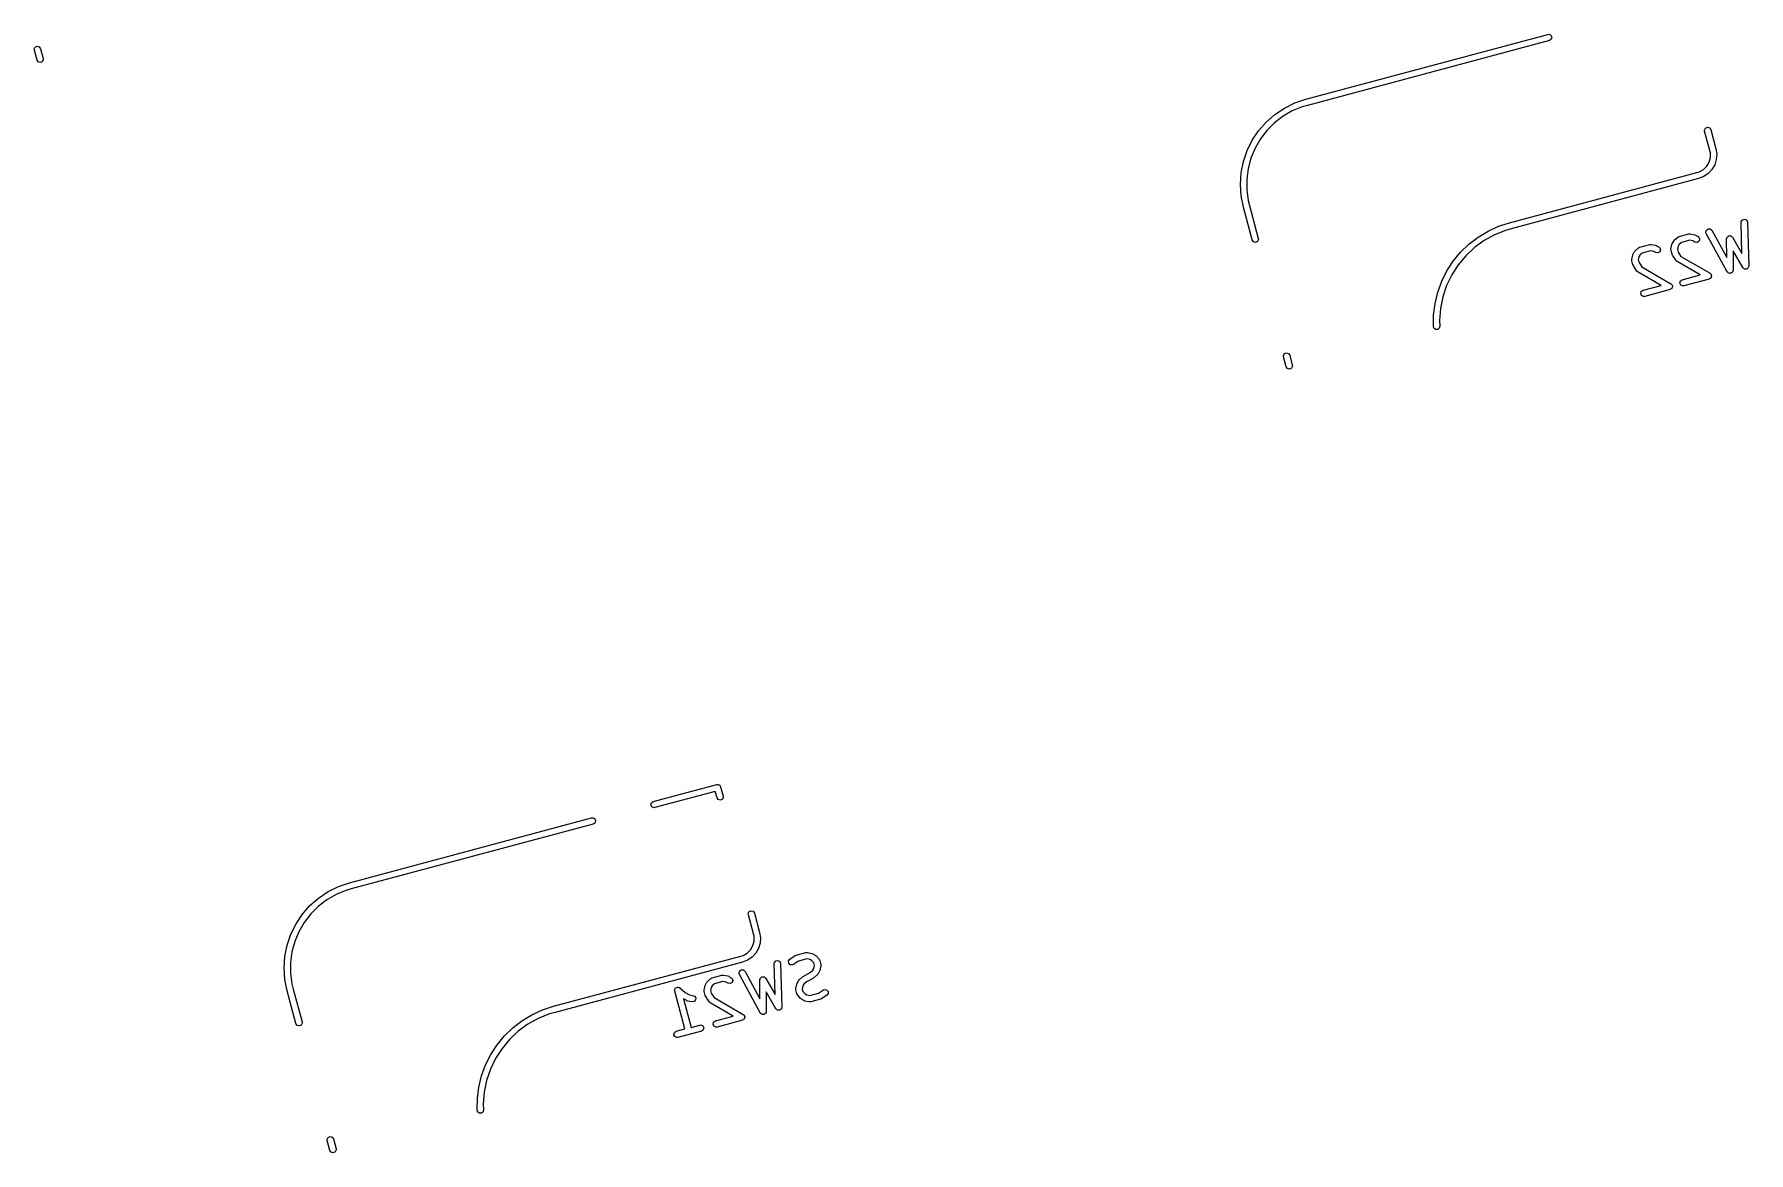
# Model space of a CAD drawing. Extents: x 60 to 335, y -155 to -27.
# Drawn here: x 236.45 to 276.81, y -84.71 to -58.38 of the extents above; entities that cross this region are included whole.
import ezdxf

# ---------------------------------------------------------------- set-up
doc = ezdxf.new("R2010")
doc.units = 0
doc.layers.add('BLACK', color=7, linetype='CONTINUOUS')

msp = doc.modelspace()

# ---------------------------------------------------------------- linework, layer by layer
at = {"layer": 'BLACK', "linetype": 'CONTINUOUS'}
for p, q in [((266.38, -59.9084), (272.079, -58.3814)), ((272.079, -58.3814), (272.105, -58.3791)), ((272.105, -58.3791), (272.152, -58.4008)), ((272.16, -58.4968), (272.118, -58.5262)), ((272.152, -58.4008), (272.173, -58.4473)), ((272.173, -58.4473), (272.16, -58.4968)), ((236.45, -58.7308), (236.472, -58.6843)), ((236.452, -58.7568), (236.45, -58.7308)), ((236.514, -58.9886), (236.452, -58.7568)), ((236.472, -58.6843), (236.518, -58.6626)), ((236.518, -58.6626), (236.568, -58.6759)), ((236.568, -58.6759), (236.597, -58.7179)), ((236.597, -58.7179), (236.659, -58.9498)), ((272.118, -58.5262), (266.419, -60.0533)), ((236.544, -59.0306), (236.514, -58.9886)), ((236.593, -59.0439), (236.544, -59.0306)), ((236.64, -59.0222), (236.593, -59.0439)), ((236.661, -58.9757), (236.64, -59.0222)), ((236.659, -58.9498), (236.661, -58.9757)), ((265.654, -60.2665), (265.88, -60.1157)), ((265.88, -60.1157), (266.123, -59.9957)), ((266.297, -60.086), (266.064, -60.1825)), ((266.123, -59.9957), (266.38, -59.9085)), ((266.419, -60.0533), (266.297, -60.086)), ((266.38, -59.9085), (266.38, -59.9084)), ((266.38, -59.9084), (266.38, -59.9084)), ((266.38, -59.9084), (266.38, -59.9084)), ((266.419, -60.0533), (266.419, -60.0533)), ((266.419, -60.0533), (266.419, -60.0533)), ((265.271, -60.6495), (265.45, -60.4455)), ((265.45, -60.4455), (265.654, -60.2665)), ((265.645, -60.4623), (265.467, -60.6407)), ((265.846, -60.3087), (265.645, -60.4623)), ((266.064, -60.1825), (265.846, -60.3087)), ((265, -61.1186), (265.12, -60.8752)), ((265.12, -60.8752), (265.271, -60.6495)), ((265.313, -60.8409), (265.187, -61.0595)), ((265.467, -60.6407), (265.313, -60.8409)), ((275.767, -60.6329), (275.789, -60.5864)), ((275.77, -60.6589), (275.767, -60.6329)), ((275.891, -61.1129), (275.77, -60.6589)), ((275.789, -60.5864), (275.835, -60.5647)), ((275.835, -60.5647), (275.885, -60.578)), ((275.885, -60.578), (275.914, -60.62)), ((275.914, -60.62), (276.036, -61.074)), ((264.913, -61.3756), (265, -61.1186)), ((265.091, -61.2926), (265.025, -61.5363)), ((265.187, -61.0595), (265.091, -61.2926)), ((275.877, -61.3869), (275.906, -61.2788)), ((275.906, -61.1669), (275.891, -61.1129)), ((275.891, -61.1129), (275.891, -61.1129)), ((275.891, -61.1129), (275.891, -61.1129)), ((275.891, -61.1129), (275.891, -61.1129)), ((275.906, -61.2788), (275.906, -61.1669)), ((276.046, -61.3298), (276.008, -61.4528)), ((276.036, -61.074), (276.036, -61.074)), ((276.036, -61.074), (276.055, -61.2014)), ((276.055, -61.2014), (276.046, -61.3298)), ((264.842, -61.9127), (264.86, -61.6419)), ((264.86, -61.6419), (264.913, -61.3756)), ((265.025, -61.5363), (264.992, -61.7865)), ((271.181, -62.8148), (275.591, -61.6334)), ((275.591, -61.6334), (275.645, -61.6189)), ((275.591, -61.6334), (275.591, -61.6334)), ((275.749, -61.7313), (275.629, -61.7783)), ((275.645, -61.6189), (275.742, -61.563)), ((275.742, -61.563), (275.821, -61.4838)), ((275.856, -61.6587), (275.749, -61.7313)), ((275.821, -61.4838), (275.877, -61.3869)), ((275.943, -61.5643), (275.856, -61.6587)), ((276.008, -61.4528), (275.943, -61.5643)), ((264.86, -62.1835), (264.842, -61.9127)), ((264.992, -61.7865), (264.992, -62.0389)), ((264.992, -62.0389), (265.025, -62.289)), ((275.629, -61.7783), (271.22, -62.9597)), ((275.629, -61.7783), (275.629, -61.7783)), ((275.629, -61.7783), (275.629, -61.7783)), ((264.913, -62.4497), (264.86, -62.1835)), ((265.12, -63.2225), (264.913, -62.4497)), ((265.025, -62.289), (265.058, -62.4109)), ((265.058, -62.4109), (265.058, -62.4109)), ((265.058, -62.4109), (265.058, -62.4109)), ((265.058, -62.4109), (265.265, -63.1837)), ((270.674, -63.0142), (270.922, -62.9002)), ((270.922, -62.9002), (271.181, -62.8149)), ((271.22, -62.9598), (271.085, -62.9959)), ((271.181, -62.8149), (271.181, -62.8148)), ((271.181, -62.8148), (271.181, -62.8148)), ((271.181, -62.8148), (271.181, -62.8148)), ((271.22, -62.9597), (271.22, -62.9597)), ((271.22, -62.9597), (271.22, -62.9597)), ((271.22, -62.9597), (271.22, -62.9598)), ((275.813, -62.9907), (275.854, -62.9588)), ((275.854, -62.9588), (275.905, -62.9603)), ((276.63, -62.8102), (276.634, -62.7845)), ((276.651, -63.5407), (276.63, -62.8102)), ((276.634, -62.7845), (276.666, -62.7443)), ((276.666, -62.7443), (276.716, -62.7339)), ((276.716, -62.7339), (276.761, -62.7583)), ((276.761, -62.7583), (276.78, -62.806)), ((276.78, -62.806), (276.809, -63.8336)), ((265.15, -63.2645), (265.12, -63.2225)), ((265.199, -63.2778), (265.15, -63.2645)), ((265.246, -63.2561), (265.199, -63.2778)), ((265.267, -63.2096), (265.246, -63.2561)), ((265.265, -63.1837), (265.267, -63.2096)), ((270.027, -63.5118), (270.224, -63.3219)), ((270.224, -63.3219), (270.44, -63.1554)), ((270.581, -63.237), (270.354, -63.402)), ((270.44, -63.1554), (270.674, -63.0142)), ((270.825, -63.1009), (270.581, -63.237)), ((271.085, -62.9959), (270.825, -63.1009)), ((274.248, -63.3889), (274.478, -63.3273)), ((274.478, -63.3273), (274.504, -63.325)), ((274.504, -63.325), (274.508, -63.3269)), ((274.508, -63.3269), (274.513, -63.3263)), ((274.513, -63.3263), (274.617, -63.3476)), ((274.617, -63.3476), (274.638, -63.3558)), ((274.638, -63.3558), (274.639, -63.3561)), ((274.639, -63.3561), (274.698, -63.3898)), ((274.979, -63.4331), (275.001, -63.3288)), ((275.001, -63.3288), (275.009, -63.3079)), ((275.009, -63.3063), (275.043, -63.248)), ((275.009, -63.3079), (275.009, -63.3063)), ((275.043, -63.248), (275.057, -63.2308)), ((275.057, -63.2308), (275.058, -63.2294)), ((275.058, -63.2294), (275.138, -63.1587)), ((275.138, -63.1587), (275.16, -63.1451)), ((275.167, -63.3335), (275.145, -63.3708)), ((275.16, -63.1451), (275.164, -63.145)), ((275.164, -63.145), (275.168, -63.1424)), ((275.224, -63.2827), (275.167, -63.3335)), ((275.168, -63.1424), (275.398, -63.0808)), ((275.42, -63.2303), (275.224, -63.2827)), ((275.398, -63.0808), (275.424, -63.0785)), ((275.495, -63.2456), (275.42, -63.2303)), ((275.424, -63.0785), (275.428, -63.0804)), ((275.428, -63.0804), (275.432, -63.0798)), ((275.432, -63.0798), (275.537, -63.1011)), ((275.543, -63.2732), (275.495, -63.2456)), ((275.537, -63.1011), (275.558, -63.1093)), ((275.593, -63.2821), (275.543, -63.2732)), ((275.558, -63.1093), (275.559, -63.1096)), ((275.559, -63.1096), (275.618, -63.1433)), ((275.637, -63.2565), (275.593, -63.2821)), ((275.618, -63.1433), (275.637, -63.16)), ((275.637, -63.16), (275.655, -63.2083)), ((275.655, -63.2083), (275.637, -63.2565)), ((275.803, -63.0409), (275.813, -62.9907)), ((275.811, -63.0657), (275.803, -63.0409)), ((276.3, -63.97), (275.811, -63.0657)), ((275.905, -62.9603), (275.943, -62.9943)), ((275.943, -62.9943), (276.291, -63.6372)), ((276.29, -63.1951), (276.295, -63.1695)), ((276.291, -63.6372), (276.29, -63.1951)), ((276.295, -63.1695), (276.299, -63.1642)), ((276.299, -63.1642), (276.3, -63.1575)), ((276.3, -63.1575), (276.315, -63.145)), ((276.315, -63.145), (276.328, -63.1301)), ((276.328, -63.1301), (276.334, -63.1289)), ((276.334, -63.1289), (276.34, -63.1245)), ((276.34, -63.1245), (276.359, -63.1246)), ((276.359, -63.1246), (276.378, -63.1212)), ((276.378, -63.1212), (276.384, -63.1246)), ((276.384, -63.1246), (276.391, -63.1246)), ((276.391, -63.1246), (276.406, -63.1371)), ((276.406, -63.1371), (276.423, -63.1468)), ((276.423, -63.1468), (276.425, -63.1532)), ((276.425, -63.1532), (276.43, -63.1576)), ((276.43, -63.1576), (276.651, -63.5407)), ((269.705, -63.9515), (269.853, -63.7225)), ((269.853, -63.7225), (270.027, -63.5118)), ((270.15, -63.5936), (269.971, -63.8087)), ((270.354, -63.402), (270.15, -63.5936)), ((274.058, -63.6881), (274.06, -63.684)), ((274.06, -63.7141), (274.058, -63.6881)), ((274.059, -63.6796), (274.081, -63.5753)), ((274.06, -63.684), (274.059, -63.6796)), ((274.085, -63.806), (274.06, -63.7141)), ((274.081, -63.5753), (274.089, -63.5544)), ((274.089, -63.5528), (274.123, -63.4945)), ((274.089, -63.5544), (274.089, -63.5528)), ((274.123, -63.4945), (274.137, -63.4773)), ((274.137, -63.4773), (274.138, -63.4759)), ((274.138, -63.4759), (274.218, -63.4052)), ((274.225, -63.6173), (274.21, -63.6923)), ((274.21, -63.6923), (274.227, -63.7555)), ((274.218, -63.4052), (274.24, -63.3916)), ((274.247, -63.58), (274.225, -63.6173)), ((274.227, -63.7555), (274.293, -63.8562)), ((274.24, -63.3916), (274.244, -63.3915)), ((274.244, -63.3915), (274.248, -63.3889)), ((274.304, -63.5292), (274.247, -63.58)), ((274.5, -63.4768), (274.304, -63.5292)), ((274.575, -63.4921), (274.5, -63.4768)), ((274.623, -63.5197), (274.575, -63.4921)), ((274.673, -63.5286), (274.623, -63.5197)), ((274.718, -63.503), (274.673, -63.5286)), ((274.698, -63.3898), (274.718, -63.4065)), ((274.718, -63.4065), (274.735, -63.4547)), ((274.735, -63.4547), (274.718, -63.503)), ((274.978, -63.4416), (274.98, -63.4375)), ((274.98, -63.4676), (274.978, -63.4416)), ((274.98, -63.4375), (274.979, -63.4331)), ((275.005, -63.5595), (274.98, -63.4676)), ((275.006, -63.5609), (275.005, -63.5595)), ((275.015, -63.5815), (275.006, -63.5609)), ((275.098, -63.7071), (275.015, -63.5815)), ((275.101, -63.7098), (275.098, -63.7071)), ((275.103, -63.714), (275.101, -63.7098)), ((275.123, -63.7308), (275.103, -63.714)), ((275.666, -64.0443), (275.123, -63.7308)), ((275.145, -63.3708), (275.13, -63.4458)), ((275.13, -63.4458), (275.147, -63.509)), ((275.147, -63.509), (275.213, -63.6097)), ((275.213, -63.6097), (275.898, -64.0049)), ((276.669, -63.8731), (276.441, -63.4762)), ((276.441, -63.4762), (276.441, -63.9342)), ((269.582, -64.1957), (269.705, -63.9515)), ((269.819, -64.0442), (269.698, -64.2966)), ((269.971, -63.8087), (269.819, -64.0442)), ((274.086, -63.8074), (274.085, -63.806)), ((274.095, -63.828), (274.086, -63.8074)), ((274.178, -63.9536), (274.095, -63.828)), ((274.181, -63.9563), (274.178, -63.9536)), ((274.183, -63.9605), (274.181, -63.9563)), ((274.203, -63.9772), (274.183, -63.9605)), ((274.746, -64.2908), (274.203, -63.9772)), ((274.293, -63.8562), (274.978, -64.2514)), ((275.201, -64.1871), (275.243, -64.1576)), ((275.243, -64.1576), (275.666, -64.0443)), ((275.88, -64.1423), (275.282, -64.3025)), ((275.898, -64.1294), (275.88, -64.1423)), ((275.898, -64.0049), (275.91, -64.0154)), ((275.918, -64.1181), (275.898, -64.1294)), ((275.91, -64.0154), (275.913, -64.0168)), ((275.913, -64.0168), (275.914, -64.0187)), ((275.914, -64.0187), (275.918, -64.0217)), ((275.918, -64.0217), (275.925, -64.0429)), ((275.919, -64.1148), (275.918, -64.1181)), ((275.922, -64.1129), (275.919, -64.1148)), ((275.927, -64.0911), (275.922, -64.1129)), ((275.925, -64.0429), (275.935, -64.0633)), ((275.935, -64.0699), (275.927, -64.0911)), ((275.935, -64.0633), (275.934, -64.0666)), ((275.934, -64.0666), (275.935, -64.0699)), ((276.306, -63.9752), (276.3, -63.97)), ((276.309, -63.9826), (276.306, -63.9752)), ((276.325, -63.9918), (276.309, -63.9826)), ((276.339, -64.004), (276.325, -63.9918)), ((276.346, -64.0042), (276.339, -64.004)), ((276.353, -64.0082), (276.346, -64.0042)), ((276.371, -64.0049), (276.353, -64.0082)), ((276.39, -64.0055), (276.371, -64.0049)), ((276.396, -64.0006), (276.39, -64.0055)), ((276.404, -63.9992), (276.396, -64.0006)), ((276.416, -63.9851), (276.404, -63.9992)), ((276.43, -63.9736), (276.416, -63.9851)), ((276.432, -63.9659), (276.43, -63.9736)), ((276.437, -63.9599), (276.432, -63.9659)), ((276.441, -63.9342), (276.437, -63.9599)), ((276.675, -63.8782), (276.669, -63.8731)), ((276.678, -63.8855), (276.675, -63.8782)), ((276.694, -63.8943), (276.678, -63.8855)), ((276.708, -63.9061), (276.694, -63.8943)), ((276.716, -63.9061), (276.708, -63.9061)), ((276.723, -63.9099), (276.716, -63.9061)), ((276.741, -63.9062), (276.723, -63.9099)), ((276.76, -63.9062), (276.741, -63.9062)), ((276.766, -63.9012), (276.76, -63.9062)), ((276.773, -63.8996), (276.766, -63.9012)), ((276.785, -63.8851), (276.773, -63.8996)), ((276.799, -63.8733), (276.785, -63.8851)), ((276.8, -63.8655), (276.799, -63.8733)), ((276.805, -63.8594), (276.8, -63.8655)), ((276.809, -63.8336), (276.805, -63.8594)), ((269.424, -64.7176), (269.488, -64.4522)), ((269.488, -64.4522), (269.582, -64.1957)), ((269.608, -64.5619), (269.552, -64.8361)), ((269.698, -64.2966), (269.608, -64.5619)), ((274.268, -64.4831), (274.281, -64.4336)), ((274.289, -64.5296), (274.268, -64.4831)), ((274.281, -64.4336), (274.323, -64.4041)), ((274.336, -64.5513), (274.289, -64.5296)), ((274.323, -64.4041), (274.746, -64.2908)), ((274.362, -64.549), (274.336, -64.5513)), ((274.96, -64.3888), (274.362, -64.549)), ((274.978, -64.3759), (274.96, -64.3888)), ((274.978, -64.2514), (274.99, -64.2619)), ((274.998, -64.3646), (274.978, -64.3759)), ((274.99, -64.2619), (274.993, -64.2633)), ((274.993, -64.2633), (274.994, -64.2652)), ((274.994, -64.2652), (274.998, -64.2681)), ((274.998, -64.2681), (275.005, -64.2894)), ((274.999, -64.3613), (274.998, -64.3646)), ((275.002, -64.3594), (274.999, -64.3613)), ((275.008, -64.3376), (275.002, -64.3594)), ((275.005, -64.2894), (275.015, -64.3098)), ((275.015, -64.3164), (275.008, -64.3376)), ((275.015, -64.3098), (275.014, -64.3131)), ((275.014, -64.3131), (275.015, -64.3164)), ((275.188, -64.2366), (275.201, -64.1871)), ((275.209, -64.2831), (275.188, -64.2366)), ((275.256, -64.3048), (275.209, -64.2831)), ((275.282, -64.3025), (275.256, -64.3048)), ((269.39, -64.9885), (269.424, -64.7176)), ((269.552, -64.8361), (269.53, -65.1153)), ((269.386, -65.2616), (269.39, -64.9885)), ((269.402, -65.3051), (269.386, -65.2616)), ((269.386, -65.2616), (269.386, -65.2616)), ((269.441, -65.3307), (269.402, -65.3051)), ((269.487, -65.3287), (269.441, -65.3307)), ((269.523, -65.2998), (269.487, -65.3287)), ((269.536, -65.2552), (269.523, -65.2998)), ((269.53, -65.1153), (269.536, -65.2552)), ((269.536, -65.2552), (269.536, -65.2552)), ((265.856, -65.9494), (265.877, -65.9029)), ((265.858, -65.9754), (265.856, -65.9494)), ((265.92, -66.2072), (265.858, -65.9754)), ((265.877, -65.9029), (265.924, -65.8812)), ((265.924, -65.8812), (265.973, -65.8945)), ((265.973, -65.8945), (266.003, -65.9365)), ((266.003, -65.9365), (266.065, -66.1684)), ((266.065, -66.1684), (266.067, -66.1943)), ((265.949, -66.2492), (265.92, -66.2072)), ((265.999, -66.2625), (265.949, -66.2492)), ((266.045, -66.2408), (265.999, -66.2625)), ((266.067, -66.1943), (266.045, -66.2408)), ((251.018, -76.4428), (252.516, -76.0416)), ((252.482, -76.2059), (251.057, -76.5877)), ((252.522, -76.3556), (252.482, -76.2059)), ((252.516, -76.0416), (252.525, -76.0407)), ((252.525, -76.0407), (252.528, -76.0393)), ((252.528, -76.0393), (252.532, -76.0402)), ((252.532, -76.0402), (252.541, -76.0393)), ((252.541, -76.0393), (252.559, -76.0476)), ((252.559, -76.0476), (252.578, -76.0526)), ((252.578, -76.0526), (252.582, -76.0582)), ((252.582, -76.0582), (252.588, -76.061)), ((252.588, -76.061), (252.596, -76.0787)), ((252.596, -76.0787), (252.607, -76.0946)), ((252.607, -76.0946), (252.667, -76.3168)), ((250.963, -76.5218), (250.976, -76.4722)), ((250.985, -76.5683), (250.963, -76.5218)), ((250.976, -76.4722), (251.018, -76.4428)), ((251.031, -76.5899), (250.985, -76.5683)), ((251.057, -76.5877), (251.031, -76.5899)), ((252.551, -76.3977), (252.522, -76.3556)), ((252.601, -76.4109), (252.551, -76.3977)), ((252.648, -76.3892), (252.601, -76.4109)), ((252.669, -76.3428), (252.648, -76.3892)), ((252.667, -76.3168), (252.669, -76.3428)), ((243.87, -78.358), (249.569, -76.831)), ((249.608, -76.9759), (243.909, -78.5029)), ((249.569, -76.831), (249.595, -76.8287)), ((249.595, -76.8287), (249.642, -76.8504)), ((249.65, -76.9465), (249.608, -76.9759)), ((249.642, -76.8504), (249.664, -76.8969)), ((249.664, -76.8969), (249.65, -76.9465)), ((243.144, -78.7161), (243.37, -78.5653)), ((243.554, -78.6321), (243.336, -78.7583)), ((243.37, -78.5653), (243.613, -78.4453)), ((243.787, -78.5356), (243.554, -78.6321)), ((243.613, -78.4453), (243.87, -78.358)), ((243.909, -78.5029), (243.787, -78.5356)), ((243.87, -78.358), (243.87, -78.358)), ((243.87, -78.358), (243.87, -78.358)), ((243.909, -78.5029), (243.909, -78.5029)), ((243.909, -78.5029), (243.909, -78.5029)), ((243.909, -78.5029), (243.909, -78.5029)), ((242.611, -79.3248), (242.761, -79.0991)), ((242.761, -79.0991), (242.94, -78.8951)), ((242.957, -79.0904), (242.804, -79.2906)), ((242.94, -78.8951), (243.144, -78.7161)), ((243.136, -78.9119), (242.957, -79.0904)), ((243.336, -78.7583), (243.136, -78.9119)), ((253.257, -79.0826), (253.279, -79.0361)), ((253.26, -79.1085), (253.257, -79.0826)), ((253.279, -79.0361), (253.326, -79.0144)), ((253.326, -79.0144), (253.375, -79.0277)), ((253.375, -79.0277), (253.405, -79.0697)), ((253.405, -79.0697), (253.526, -79.5237)), ((242.49, -79.5683), (242.611, -79.3248)), ((242.804, -79.2906), (242.677, -79.5091)), ((253.381, -79.5625), (253.26, -79.1085)), ((242.35, -80.0915), (242.403, -79.8253)), ((242.403, -79.8253), (242.49, -79.5683)), ((242.581, -79.7422), (242.515, -79.986)), ((242.677, -79.5091), (242.581, -79.7422)), ((253.311, -79.9335), (253.367, -79.8365)), ((253.367, -79.8365), (253.396, -79.7284)), ((253.396, -79.6165), (253.381, -79.5625)), ((253.381, -79.5625), (253.381, -79.5625)), ((253.396, -79.7284), (253.396, -79.6165)), ((253.498, -79.9024), (253.433, -80.0139)), ((253.536, -79.7794), (253.498, -79.9024)), ((253.526, -79.5237), (253.526, -79.5237)), ((253.526, -79.5237), (253.545, -79.651)), ((253.545, -79.651), (253.536, -79.7794)), ((242.333, -80.3623), (242.35, -80.0915)), ((242.515, -79.986), (242.483, -80.2362)), ((242.483, -80.2362), (242.483, -80.4885)), ((248.672, -81.2645), (253.081, -80.083)), ((253.12, -80.2279), (248.71, -81.4094)), ((253.081, -80.083), (253.135, -80.0685)), ((253.081, -80.083), (253.081, -80.083)), ((253.081, -80.083), (253.081, -80.083)), ((253.239, -80.1809), (253.12, -80.2279)), ((253.12, -80.2279), (253.12, -80.2279)), ((253.12, -80.2279), (253.12, -80.2279)), ((253.135, -80.0685), (253.232, -80.0126)), ((253.232, -80.0126), (253.311, -79.9335)), ((253.346, -80.1083), (253.239, -80.1809)), ((253.433, -80.0139), (253.346, -80.1083)), ((253.87, -80.2599), (253.874, -80.2341)), ((253.891, -80.9903), (253.87, -80.2599)), ((253.874, -80.2341), (253.906, -80.1939)), ((253.906, -80.1939), (253.956, -80.1836)), ((253.956, -80.1836), (254.001, -80.208)), ((254.001, -80.208), (254.02, -80.2557)), ((254.02, -80.2557), (254.049, -81.2832)), ((254.208, -80.1961), (254.238, -80.1549)), ((254.211, -80.2473), (254.208, -80.1961)), ((254.246, -80.2846), (254.211, -80.2473)), ((254.238, -80.1549), (254.364, -80.072)), ((254.297, -80.2905), (254.246, -80.2846)), ((254.321, -80.2801), (254.297, -80.2905)), ((254.437, -80.2038), (254.321, -80.2801)), ((254.364, -80.072), (254.385, -80.063)), ((254.385, -80.063), (254.386, -80.0621)), ((254.386, -80.0621), (254.616, -80.0005)), ((254.638, -80.1499), (254.437, -80.2038)), ((254.616, -80.0005), (254.642, -79.9982)), ((254.713, -80.1653), (254.638, -80.1499)), ((254.642, -79.9982), (254.646, -80.0001)), ((254.646, -80.0001), (254.65, -79.9994)), ((254.65, -79.9994), (254.755, -80.0208)), ((254.75, -80.1868), (254.713, -80.1653)), ((254.801, -80.2441), (254.75, -80.1868)), ((254.755, -80.0208), (254.776, -80.029)), ((254.776, -80.029), (254.777, -80.0293)), ((254.777, -80.0293), (254.836, -80.063)), ((254.816, -80.3019), (254.801, -80.2441)), ((254.801, -80.377), (254.816, -80.3019)), ((254.836, -80.063), (254.853, -80.0774)), ((254.853, -80.0774), (254.854, -80.0782)), ((254.854, -80.0782), (254.925, -80.1578)), ((254.925, -80.1578), (254.938, -80.18)), ((254.938, -80.18), (254.939, -80.1845)), ((254.939, -80.1845), (254.941, -80.1882)), ((254.941, -80.1882), (254.966, -80.2802)), ((254.966, -80.2802), (254.968, -80.3061)), ((254.968, -80.3061), (254.966, -80.3102)), ((254.966, -80.3102), (254.967, -80.3146)), ((242.35, -80.6332), (242.333, -80.3623)), ((242.403, -80.8994), (242.35, -80.6332)), ((242.483, -80.4885), (242.515, -80.7387)), ((252.249, -80.756), (252.283, -80.6976)), ((252.283, -80.6976), (252.297, -80.6805)), ((252.297, -80.6805), (252.298, -80.679)), ((252.298, -80.679), (252.378, -80.6084)), ((252.378, -80.6084), (252.4, -80.5948)), ((252.4, -80.5948), (252.404, -80.5946)), ((252.404, -80.5946), (252.408, -80.5921)), ((252.408, -80.5921), (252.638, -80.5304)), ((252.66, -80.6799), (252.464, -80.7324)), ((252.638, -80.5304), (252.664, -80.5282)), ((252.735, -80.6953), (252.66, -80.6799)), ((252.664, -80.5282), (252.668, -80.5301)), ((252.668, -80.5301), (252.673, -80.5294)), ((252.673, -80.5294), (252.777, -80.5508)), ((252.783, -80.7229), (252.735, -80.6953)), ((252.777, -80.5508), (252.798, -80.559)), ((252.798, -80.559), (252.799, -80.5593)), ((252.799, -80.5593), (252.858, -80.5929)), ((252.878, -80.7061), (252.833, -80.7318)), ((252.858, -80.5929), (252.878, -80.6097)), ((252.878, -80.6097), (252.895, -80.6579)), ((252.895, -80.6579), (252.878, -80.7061)), ((253.043, -80.4906), (253.054, -80.4403)), ((253.052, -80.5153), (253.043, -80.4906)), ((253.54, -81.4196), (253.052, -80.5153)), ((253.054, -80.4403), (253.094, -80.4085)), ((253.094, -80.4085), (253.145, -80.4099)), ((253.145, -80.4099), (253.183, -80.444)), ((253.183, -80.444), (253.531, -81.0868)), ((253.53, -80.6448), (253.535, -80.6191)), ((253.531, -81.0868), (253.53, -80.6448)), ((253.535, -80.6191), (253.539, -80.6139)), ((253.539, -80.6139), (253.54, -80.6071)), ((253.54, -80.6071), (253.555, -80.5947)), ((253.555, -80.5947), (253.568, -80.5798)), ((253.568, -80.5798), (253.575, -80.5786)), ((253.575, -80.5786), (253.58, -80.5742)), ((253.58, -80.5742), (253.599, -80.5742)), ((253.599, -80.5742), (253.618, -80.5708)), ((253.618, -80.5708), (253.624, -80.5742)), ((253.624, -80.5742), (253.631, -80.5742)), ((253.631, -80.5742), (253.646, -80.5867)), ((253.646, -80.5867), (253.663, -80.5964)), ((253.663, -80.5964), (253.665, -80.6029)), ((253.665, -80.6029), (253.67, -80.6073)), ((253.67, -80.6073), (253.891, -80.9903)), ((254.409, -80.7196), (254.442, -80.6613)), ((254.442, -80.6613), (254.457, -80.6441)), ((254.457, -80.6441), (254.458, -80.6427)), ((254.458, -80.6427), (254.537, -80.5721)), ((254.537, -80.5721), (254.548, -80.5653)), ((254.548, -80.5653), (254.551, -80.5626)), ((254.551, -80.5626), (254.715, -80.4713)), ((254.631, -80.6898), (254.566, -80.7469)), ((254.795, -80.5985), (254.631, -80.6898)), ((254.715, -80.4713), (254.779, -80.4142)), ((254.779, -80.4142), (254.801, -80.377)), ((254.797, -80.5958), (254.795, -80.5985)), ((254.808, -80.589), (254.797, -80.5958)), ((254.888, -80.5184), (254.808, -80.589)), ((254.889, -80.5169), (254.888, -80.5184)), ((254.903, -80.4997), (254.889, -80.5169)), ((254.937, -80.4414), (254.903, -80.4997)), ((254.945, -80.419), (254.937, -80.4398)), ((254.937, -80.4398), (254.937, -80.4414)), ((254.967, -80.3146), (254.945, -80.419)), ((242.61, -81.6721), (242.403, -80.8994)), ((242.403, -80.8994), (242.403, -80.8994)), ((242.403, -80.8994), (242.403, -80.8994)), ((242.403, -80.8994), (242.403, -80.8994)), ((242.403, -80.8994), (242.403, -80.8994)), ((242.515, -80.7387), (242.548, -80.8606)), ((242.548, -80.8606), (242.548, -80.8606)), ((242.548, -80.8606), (242.548, -80.8606)), ((242.548, -80.8606), (242.548, -80.8606)), ((242.548, -80.8606), (242.755, -81.6333)), ((251.525, -80.8798), (251.527, -80.8759)), ((251.527, -80.9058), (251.525, -80.8798)), ((251.526, -80.8716), (251.537, -80.853)), ((251.527, -80.8759), (251.526, -80.8716)), ((251.767, -81.7992), (251.527, -80.9058)), ((251.537, -80.853), (251.547, -80.8333)), ((251.547, -80.8333), (251.55, -80.8315)), ((251.55, -80.8315), (251.553, -80.8278)), ((251.553, -80.8278), (251.573, -80.8208)), ((251.573, -80.8208), (251.593, -80.8116)), ((251.593, -80.8116), (251.597, -80.8127)), ((251.597, -80.8127), (251.601, -80.8114)), ((251.601, -80.8114), (251.622, -80.8193)), ((251.622, -80.8193), (251.643, -80.8249)), ((251.643, -80.8249), (251.645, -80.8284)), ((251.645, -80.8284), (251.649, -80.83)), ((251.649, -80.83), (251.772, -80.9384)), ((251.808, -81.132), (251.731, -81.0878)), ((251.731, -81.0878), (251.911, -81.7604)), ((251.772, -80.9384), (251.872, -80.996)), ((251.872, -80.996), (251.965, -81.0149)), ((251.965, -81.0149), (251.989, -81.0245)), ((252.019, -81.1159), (251.985, -81.1543)), ((251.989, -81.0245), (252.021, -81.0647)), ((252.021, -81.0647), (252.019, -81.1159)), ((252.218, -80.8913), (252.22, -80.8872)), ((252.22, -80.9172), (252.218, -80.8913)), ((252.219, -80.8828), (252.241, -80.7784)), ((252.22, -80.8872), (252.219, -80.8828)), ((252.245, -81.0092), (252.22, -80.9172)), ((252.241, -80.7784), (252.249, -80.7576)), ((252.246, -81.0105), (252.245, -81.0092)), ((252.255, -81.0311), (252.246, -81.0105)), ((252.249, -80.7576), (252.249, -80.756)), ((252.338, -81.1568), (252.255, -81.0311)), ((252.385, -80.8204), (252.37, -80.8955)), ((252.37, -80.8955), (252.387, -80.9586)), ((252.407, -80.7832), (252.385, -80.8204)), ((252.387, -80.9586), (252.453, -81.0593)), ((252.464, -80.7324), (252.407, -80.7832)), ((252.453, -81.0593), (253.138, -81.4546)), ((252.833, -80.7318), (252.783, -80.7229)), ((253.909, -81.3228), (253.681, -80.9258)), ((253.681, -80.9258), (253.681, -81.3838)), ((254.378, -80.8549), (254.379, -80.8509)), ((254.38, -80.8809), (254.378, -80.8549)), ((254.379, -80.8464), (254.4, -80.7421)), ((254.379, -80.8509), (254.379, -80.8464)), ((254.404, -80.9729), (254.38, -80.8809)), ((254.4, -80.7421), (254.408, -80.7213)), ((254.407, -80.9765), (254.404, -80.9729)), ((254.407, -80.981), (254.407, -80.9765)), ((254.421, -81.0032), (254.407, -80.981)), ((254.408, -80.7213), (254.409, -80.7196)), ((254.491, -81.0829), (254.421, -81.0032)), ((254.493, -81.0837), (254.491, -81.0829)), ((254.51, -81.0981), (254.493, -81.0837)), ((254.568, -81.1317), (254.51, -81.0981)), ((254.545, -80.7841), (254.529, -80.8592)), ((254.529, -80.8592), (254.545, -80.9169)), ((254.566, -80.7469), (254.545, -80.7841)), ((254.545, -80.9169), (254.596, -80.9743)), ((254.596, -80.9743), (254.633, -80.9958)), ((254.633, -80.9958), (254.708, -81.0111)), ((254.708, -81.0111), (254.909, -80.9572)), ((254.96, -81.099), (254.73, -81.1606)), ((254.909, -80.9572), (255.025, -80.881)), ((254.961, -81.098), (254.96, -81.099)), ((254.982, -81.0891), (254.961, -81.098)), ((255.107, -81.0061), (254.982, -81.0891)), ((255.025, -80.881), (255.048, -80.8706)), ((255.048, -80.8706), (255.099, -80.8765)), ((255.099, -80.8765), (255.135, -80.9137)), ((255.138, -80.9649), (255.107, -81.0061)), ((255.135, -80.9137), (255.138, -80.9649)), ((247.93, -81.605), (248.164, -81.4638)), ((248.164, -81.4638), (248.412, -81.3498)), ((248.575, -81.4455), (248.315, -81.5505)), ((248.412, -81.3498), (248.672, -81.2645)), ((248.71, -81.4094), (248.575, -81.4455)), ((248.672, -81.2645), (248.672, -81.2645)), ((248.672, -81.2645), (248.672, -81.2645)), ((248.71, -81.4094), (248.71, -81.4094)), ((248.71, -81.4094), (248.71, -81.4094)), ((248.71, -81.4094), (248.71, -81.4094)), ((248.71, -81.4094), (248.71, -81.4094)), ((251.809, -81.1323), (251.808, -81.132)), ((251.83, -81.1405), (251.809, -81.1323)), ((251.934, -81.1619), (251.83, -81.1405)), ((251.985, -81.1543), (251.934, -81.1619)), ((252.341, -81.1594), (252.338, -81.1568)), ((252.343, -81.1637), (252.341, -81.1594)), ((252.363, -81.1804), (252.343, -81.1637)), ((252.906, -81.4939), (252.363, -81.1804)), ((252.483, -81.6073), (252.906, -81.4939)), ((253.138, -81.4546), (253.15, -81.4651)), ((253.15, -81.4651), (253.153, -81.4665)), ((253.153, -81.4665), (253.154, -81.4683)), ((253.154, -81.4683), (253.158, -81.4713)), ((253.158, -81.4713), (253.165, -81.4925)), ((253.165, -81.4925), (253.175, -81.513)), ((253.175, -81.5195), (253.168, -81.5407)), ((253.175, -81.513), (253.174, -81.5163)), ((253.174, -81.5163), (253.175, -81.5195)), ((253.546, -81.4248), (253.54, -81.4196)), ((253.549, -81.4322), (253.546, -81.4248)), ((253.565, -81.4414), (253.549, -81.4322)), ((253.579, -81.4537), (253.565, -81.4414)), ((253.587, -81.4539), (253.579, -81.4537)), ((253.593, -81.4578), (253.587, -81.4539)), ((253.612, -81.4546), (253.593, -81.4578)), ((253.63, -81.4551), (253.612, -81.4546)), ((253.636, -81.4502), (253.63, -81.4551)), ((253.644, -81.4488), (253.636, -81.4502)), ((253.656, -81.4347), (253.644, -81.4488)), ((253.67, -81.4232), (253.656, -81.4347)), ((253.672, -81.4155), (253.67, -81.4232)), ((253.677, -81.4095), (253.672, -81.4155)), ((253.681, -81.3838), (253.677, -81.4095)), ((253.915, -81.3278), (253.909, -81.3228)), ((253.918, -81.3351), (253.915, -81.3278)), ((253.934, -81.3439), (253.918, -81.3351)), ((253.949, -81.3558), (253.934, -81.3439)), ((253.956, -81.3558), (253.949, -81.3558)), ((253.963, -81.3595), (253.956, -81.3558)), ((253.981, -81.3558), (253.963, -81.3595)), ((254, -81.3558), (253.981, -81.3558)), ((254.006, -81.3508), (254, -81.3558)), ((254.014, -81.3492), (254.006, -81.3508)), ((254.025, -81.3348), (254.014, -81.3492)), ((254.039, -81.3229), (254.025, -81.3348)), ((254.041, -81.3152), (254.039, -81.3229)), ((254.045, -81.309), (254.041, -81.3152)), ((254.049, -81.2832), (254.045, -81.309)), ((254.57, -81.132), (254.568, -81.1317)), ((254.591, -81.1403), (254.57, -81.132)), ((254.695, -81.1616), (254.591, -81.1403)), ((254.7, -81.161), (254.695, -81.1616)), ((254.704, -81.1629), (254.7, -81.161)), ((254.73, -81.1606), (254.704, -81.1629)), ((242.64, -81.7141), (242.61, -81.6721)), ((242.689, -81.7274), (242.64, -81.7141)), ((242.736, -81.7057), (242.689, -81.7274)), ((242.757, -81.6593), (242.736, -81.7057)), ((242.755, -81.6333), (242.757, -81.6593)), ((247.517, -81.9614), (247.714, -81.7716)), ((247.844, -81.8516), (247.64, -82.0432)), ((247.714, -81.7716), (247.93, -81.605)), ((248.071, -81.6866), (247.844, -81.8516)), ((248.315, -81.5505), (248.071, -81.6866)), ((251.508, -81.9328), (251.521, -81.8832)), ((251.521, -81.8832), (251.563, -81.8538)), ((251.563, -81.8538), (251.767, -81.7992)), ((252.154, -81.8508), (251.602, -81.9987)), ((251.911, -81.7604), (252.115, -81.7059)), ((252.115, -81.7059), (252.141, -81.7036)), ((252.141, -81.7036), (252.187, -81.7253)), ((252.196, -81.8213), (252.154, -81.8508)), ((252.187, -81.7253), (252.209, -81.7718)), ((252.209, -81.7718), (252.196, -81.8213)), ((252.428, -81.6863), (252.441, -81.6367)), ((252.449, -81.7328), (252.428, -81.6863)), ((252.441, -81.6367), (252.483, -81.6073)), ((252.496, -81.7544), (252.449, -81.7328)), ((252.522, -81.7522), (252.496, -81.7544)), ((253.12, -81.592), (252.522, -81.7522)), ((253.138, -81.579), (253.12, -81.592)), ((253.158, -81.5677), (253.138, -81.579)), ((253.159, -81.5645), (253.158, -81.5677)), ((253.162, -81.5625), (253.159, -81.5645)), ((253.168, -81.5407), (253.162, -81.5625)), ((247.195, -82.4011), (247.344, -82.1722)), ((247.461, -82.2584), (247.31, -82.4939)), ((247.344, -82.1722), (247.517, -81.9614)), ((247.64, -82.0432), (247.461, -82.2584)), ((251.529, -81.9793), (251.508, -81.9328)), ((251.576, -82.0009), (251.529, -81.9793)), ((251.602, -81.9987), (251.576, -82.0009)), ((246.978, -82.9018), (247.072, -82.6454)), ((247.072, -82.6454), (247.195, -82.4011)), ((247.31, -82.4939), (247.188, -82.7462)), ((246.914, -83.1672), (246.978, -82.9018)), ((247.099, -83.0115), (247.042, -83.2858)), ((247.188, -82.7462), (247.099, -83.0115)), ((246.876, -83.7113), (246.88, -83.4382)), ((246.88, -83.4382), (246.914, -83.1672)), ((247.042, -83.2858), (247.02, -83.5649)), ((246.892, -83.7547), (246.876, -83.7113)), ((246.876, -83.7113), (246.876, -83.7113)), ((246.931, -83.7803), (246.892, -83.7547)), ((246.977, -83.7783), (246.931, -83.7803)), ((247.014, -83.7495), (246.977, -83.7783)), ((247.026, -83.7048), (247.014, -83.7495)), ((247.02, -83.5649), (247.026, -83.7048)), ((247.026, -83.7048), (247.026, -83.7048)), ((243.367, -84.3526), (243.414, -84.3309)), ((243.414, -84.3309), (243.463, -84.3442)), ((243.463, -84.3442), (243.493, -84.3862)), ((243.346, -84.3991), (243.367, -84.3526)), ((243.348, -84.425), (243.346, -84.3991)), ((243.41, -84.6568), (243.348, -84.425)), ((243.439, -84.6989), (243.41, -84.6568)), ((243.489, -84.7121), (243.439, -84.6989)), ((243.536, -84.6905), (243.489, -84.7121)), ((243.493, -84.3862), (243.555, -84.618)), ((243.557, -84.644), (243.536, -84.6905)), ((243.555, -84.618), (243.557, -84.644))]:
    msp.add_line(p, q, dxfattribs=at)

doc.saveas('drawing.dxf')
